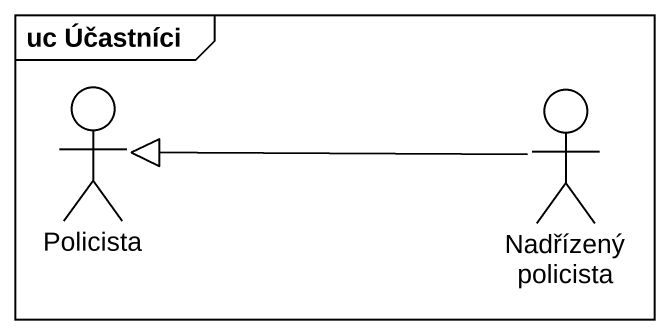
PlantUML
@startuml
mainframe uc Účastníci
actor Policista
actor "Nadřízený policista" as Nadřízený_policista
Nadřízený_policista -left-|> Policista
@enduml
